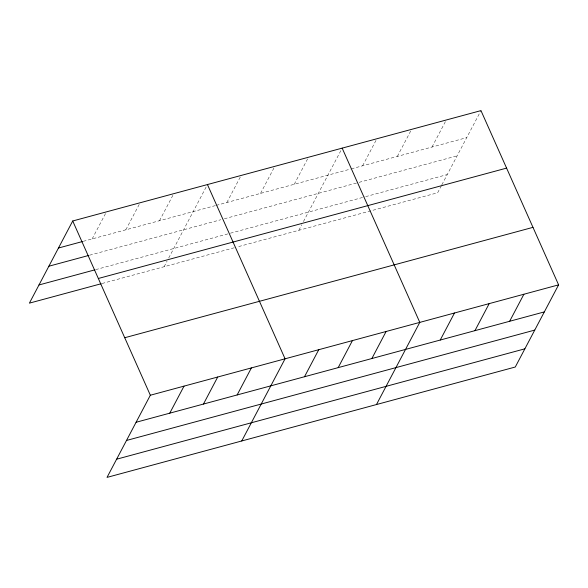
<?xml version="1.0" encoding="UTF-8"?>
<svg xmlns="http://www.w3.org/2000/svg" width="588" height="588" viewBox="0 0 588 588"><rect width="100%" height="100%" fill="white"/><g stroke="black" fill="none" stroke-linecap="round" stroke-linejoin="round"><path stroke-width="0.44" stroke-dasharray="2.94 2.21" d="M92.14 238.919L106.399 211.878M125.825 229.812L140.084 202.772M159.502 220.706L173.761 193.665M164.126 266.724L167.043 261.19M168.712 258.022L207.446 184.558M226.865 202.493L241.124 175.452M260.55 193.386L274.802 166.345M294.228 184.287L308.487 157.239M298.844 230.298L301.769 224.763M303.43 221.595L342.165 148.132M362.612 165.794L376.871 138.753M397.312 156.415L411.571 129.375M432.011 147.029L445.851 120.783M441.404 185.654L437.656 192.768L236.802 247.07M441.823 184.86L480.969 110.61M83.283 241.315L215.34 205.609M216.23 205.374L350.463 169.079M351.33 168.844L466.718 137.651M89.641 255.192L220.823 219.728M224.366 218.765L358.224 182.574M359.092 182.346L457.126 155.842M95.719 269.62L229.555 233.436M230.437 233.193L364.825 196.862M365.692 196.627L447.24 174.577M102.077 283.497L235.92 247.313"/><path stroke-width="0.88" d="M558.6 284.857L150.344 395.232L107.031 477.39L515.279 367.015L558.6 284.857L480.969 110.61L72.721 220.985L29.4 303.143L101.195 283.739M169.77 413.166L184.029 386.125M203.448 404.059L217.707 377.018M237.133 394.952L251.392 367.912M241.749 440.971L285.07 358.805L207.446 184.558M304.496 376.739L318.755 349.698M338.173 367.632L352.433 340.592M371.859 358.533L386.11 331.485M376.474 404.544L419.795 322.378L342.165 148.132M440.236 340.04L454.495 313M474.942 330.662L489.194 303.621M509.642 321.276L523.901 294.235M58.462 248.026L82.393 241.558M48.87 266.217L88.759 255.435M38.992 284.959L94.83 269.863M98.336 278.484L506.591 168.109M124.729 337.733L532.985 227.35M136.093 422.272L544.341 311.897M126.501 440.463L534.749 330.089M116.615 459.206L524.871 348.824M72.721 220.985L150.344 395.232"/></g></svg>
